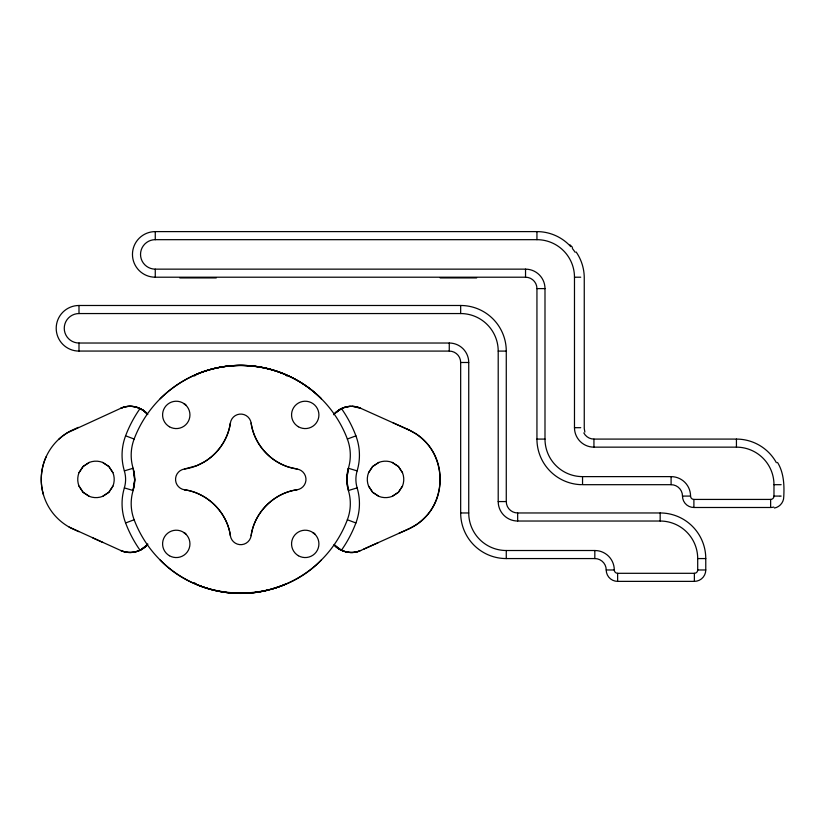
<?xml version="1.0" encoding="UTF-8"?>
<svg xmlns="http://www.w3.org/2000/svg" width="825" height="825" viewBox="0 0 825 825"><rect width="100%" height="100%" fill="white"/><g stroke="black" fill="none" stroke-linecap="round" stroke-linejoin="round"><path stroke-width="1.24" d="M78.994 351.058L449.264 351.089A11.395 11.395 0 0 1 460.67 362.484L460.67 512.964A45.602 45.602 0 0 0 506.272 558.566L594.825 558.566A11.395 11.395 0 0 1 606.22 569.972A11.395 11.395 0 0 0 617.626 581.367L694.372 581.367A11.395 11.395 0 0 0 705.767 569.972L705.767 558.566A45.602 45.602 0 0 0 660.165 512.964L517.667 512.964A11.395 11.395 0 0 1 506.272 501.569L498.207 501.569L498.207 351.089A37.538 37.538 0 0 0 460.67 313.552L460.67 305.487L78.994 305.487A22.801 22.801 0 0 0 56.203 328.288A22.801 22.801 0 0 0 78.994 351.089L78.994 343.025A14.737 14.737 0 0 1 64.257 328.288A14.737 14.737 0 0 1 78.994 313.552L78.994 305.487M506.272 558.566L506.272 550.512A37.538 37.538 0 0 1 468.734 512.964L468.734 362.484A19.46 19.46 0 0 0 449.264 343.025L78.994 343.025M460.67 305.487A45.602 45.602 0 0 1 506.272 351.089L506.272 501.569M506.272 550.512L594.825 550.512A19.46 19.46 0 0 1 614.285 569.972A3.341 3.341 0 0 0 617.626 573.303L694.372 573.303A3.341 3.341 0 0 0 697.702 569.972L697.702 558.566A37.538 37.538 0 0 0 660.165 521.029L660.165 512.964M251.13 423.091C253.677 440.488 265.165 456.225 280.974 463.949A54.718 54.718 0 0 0 288.967 467.146L297.062 469.012C273.859 465.867 254.306 446.253 251.13 423.091A10.488 10.488 0 0 0 230.361 423.091C227.215 446.263 207.611 465.836 184.449 469.012A10.508 10.508 0 0 0 184.449 489.782M230.371 535.693C227.174 512.531 207.622 492.968 184.449 489.772C207.622 492.938 227.205 512.521 230.371 535.693A10.488 10.488 0 0 0 251.13 535.693C254.296 512.521 273.879 492.927 297.062 489.772A10.488 10.488 0 0 0 297.062 469.033M230.361 423.091C228.412 436.043 221.636 448.161 211.654 456.637A54.728 54.728 0 0 1 204.404 461.835L196.567 465.723L184.449 469.012M251.13 535.693C254.327 512.521 273.879 492.968 297.062 489.772M147.149 544.84L140.704 549.883A8.652 3.228 -25.8 0 1 140.044 550.223A123.214 123.214 0 0 1 125.606 522.978L134.135 519.75A45.602 45.602 0 0 1 133.103 490.514L134.733 479.387L133.103 468.27A45.602 45.602 0 0 1 134.135 439.034L125.606 435.806A123.121 123.121 0 0 1 140.054 408.54A8.611 3.279 25.8 0 1 140.735 408.87L142.024 409.623A8.539 2.857 26.3 0 1 142.725 410.015L146.602 413.315M334.455 413.81L340.797 408.901A8.621 3.238 -25.8 0 1 341.468 408.581A123.121 123.121 0 0 1 355.926 435.868L347.356 439.034A45.602 45.602 0 0 1 348.397 468.27L346.768 479.387L348.397 490.514A45.602 45.602 0 0 1 347.366 519.75L355.895 522.978A123.121 123.121 0 0 1 341.437 550.244A8.611 3.31 25.7 0 1 340.735 549.955A8.549 3.187 25.8 0 1 340.075 549.594M125.606 435.806A54.708 54.708 0 0 0 124.358 470.879A29.638 29.638 0 0 1 124.358 487.895L133.103 490.514L134.702 480.738L133.836 471.096M355.895 522.978A54.718 54.718 0 0 0 357.142 487.895A29.638 29.638 0 0 1 357.132 470.879L348.397 468.27L346.789 478.046L347.665 487.688M79.014 472.673L83.078 466.496L89.255 462.433A18.243 18.243 0 0 1 102.682 462.433L108.869 466.496L112.932 472.673A18.243 18.243 0 0 1 112.932 486.111L108.869 492.288L102.682 496.351A18.243 18.243 0 0 1 89.255 496.351L83.078 492.288L79.014 486.111A18.243 18.243 0 0 1 79.014 472.673L83.078 466.496L89.255 462.433M368.569 472.673L372.632 466.496L378.819 462.433A18.243 18.243 0 0 1 392.246 462.433L398.423 466.496L402.487 472.673A18.243 18.243 0 0 1 402.487 486.111L398.423 492.288L392.246 496.351A18.243 18.243 0 0 1 378.819 496.351L372.632 492.288L368.569 486.111A18.243 18.243 0 0 1 368.569 472.673L372.632 466.496L378.819 462.433M78.313 427.35L70.445 430.97A40.291 40.291 0 0 0 68.681 431.949A59.101 59.101 0 0 0 66.959 433.001L62.566 436.043A51.542 51.542 0 0 0 60.493 437.724A53.584 53.584 0 0 0 58.503 439.508A54.945 54.945 0 0 0 46.179 456.679C40.755 468.517 39.755 482.305 43.467 494.794A54.491 54.491 0 0 0 54.687 515.316L56.502 517.275A55.842 55.842 0 0 0 69.125 527.062A53.068 53.068 0 0 0 70.476 527.804A48.768 48.768 0 0 0 71.837 528.495L78.818 531.671M46.19 456.679C40.755 468.517 39.765 482.305 43.467 494.794M112.932 486.111L108.869 492.288L102.682 496.351M402.487 486.111L398.423 492.288L392.246 496.351M147.108 544.892L147.293 544.675A22.801 22.801 0 0 0 147.84 544.036M334.352 413.923L334.28 414.016A22.791 22.791 0 0 0 333.661 414.748M146.953 545.067L146.18 545.872M334.661 413.583L335.682 412.552M334.754 413.49L335.321 412.902M160.143 398.784C173.683 385.471 190.42 375.303 208.684 369.992A113.613 113.613 0 0 1 211.86 369.115C235.342 362.907 260.782 364.516 283.295 373.632A11.395 11.395 0 0 1 286.956 376.004M321.358 560C279.283 604.065 202.218 604.065 160.143 560M58.503 439.508L62.566 436.043A55.069 55.069 0 0 1 64.732 434.476A67.372 67.372 0 0 1 66.959 433.001L120.832 408.272C129.618 404.188 140.828 406.591 147.17 413.923M335.476 412.758C341.942 406.312 352.399 404.456 360.69 408.282L409.334 430.134L415.821 433.816A59.74 59.74 0 0 1 418.11 435.435A57.967 57.967 0 0 1 420.317 437.168A56.131 56.131 0 0 1 422.441 439.003A54.316 54.316 0 0 1 424.463 440.942C449.357 464.454 443.603 509.974 413.49 526.463A44.158 44.158 0 0 1 412.294 527.154A39.6 39.6 0 0 1 411.067 527.804L408.024 529.258M336.311 411.984L343.272 407.787L350.12 406.323M140.704 549.883L140.044 550.223A22.801 22.801 0 0 1 120.78 550.502L69.125 527.062M398.784 533.414L407.798 529.351M334.95 545.552C341.014 552.111 352.223 554.617 360.669 550.512L409.334 528.65L415.821 524.968A60.06 60.06 0 0 0 418.11 523.349A58.07 58.07 0 0 0 420.317 521.617A56.069 56.069 0 0 0 422.441 519.781A54.182 54.182 0 0 0 424.463 517.842C449.388 494.299 443.53 448.841 413.49 432.321A44.241 44.241 0 0 0 412.294 431.63A39.786 39.786 0 0 0 411.067 430.98L408.674 429.825M363.608 549.202L378.262 542.623M286.089 583.533A11.395 11.395 0 0 1 283.295 585.152L278.025 587.122A114.737 114.737 0 0 1 274.869 588.163A114.489 114.489 0 0 1 271.693 589.112L268.486 589.968A113.716 113.716 0 0 1 265.248 590.731C247.706 594.608 229.247 594.237 211.86 589.669A113.633 113.633 0 0 1 208.684 588.792A113.334 113.334 0 0 1 205.528 587.812A112.932 112.932 0 0 1 202.403 586.75A112.448 112.448 0 0 1 199.31 585.595L198.825 585.399M283.295 585.152L271.693 589.112M195.473 374.767C237.239 356.225 289.358 366.145 321.358 398.784A114.108 114.108 0 0 0 283.336 373.642M124.358 470.879L133.093 468.27A38.754 38.754 0 0 1 133.103 490.514M357.132 487.895L348.439 490.504A38.765 38.765 0 0 1 348.397 468.27M358.782 551.265C350.553 554.359 340.323 551.502 334.702 545.294M268.486 589.968C245.283 595.825 220.265 594.103 198.093 585.111M774.428 508.025C779.697 507.148 783.843 502.157 783.75 496.815C784.41 485.152 783.843 472.684 777.542 462.443M581.512 484.677A45.602 45.602 0 0 1 536.941 439.086L536.941 288.606A11.395 11.395 0 0 0 525.535 277.21L155.265 277.21A22.801 22.801 0 0 1 132.464 254.409A22.801 22.801 0 0 1 155.265 231.608L536.941 231.608A45.602 45.602 0 0 1 569.178 244.963L570.807 246.675M155.265 239.673L536.941 239.673A37.538 37.538 0 0 1 574.478 277.21L574.478 427.69A19.46 19.46 0 0 0 593.938 447.15L736.436 447.15A37.538 37.538 0 0 1 773.974 484.688L773.974 496.083A3.341 3.341 0 0 1 770.632 499.424L693.897 499.424A3.341 3.341 0 0 1 690.556 496.083A19.46 19.46 0 0 0 671.096 476.623L582.543 476.623A37.538 37.538 0 0 1 544.995 439.086L544.995 288.606A19.46 19.46 0 0 0 525.535 269.146L155.265 269.146A14.737 14.737 0 0 1 140.528 254.409A14.737 14.737 0 0 1 155.265 239.673L155.265 231.608M574.478 277.21L580.738 277.21M179.798 277.932L216.263 277.932M440.179 277.932L476.633 277.932M536.941 288.606L544.995 288.606M78.994 313.552L460.67 313.552M498.207 351.089L506.272 351.089M460.67 362.484L468.734 362.484M574.478 427.69L580.738 427.69M536.941 439.086L544.995 439.086M583.811 432.919A11.395 11.395 0 0 0 593.938 439.086L736.436 439.086A45.602 45.602 0 0 1 776.397 462.722M773.778 507.045A11.395 11.395 0 0 1 770.632 507.488L693.897 507.488A11.395 11.395 0 0 1 682.492 496.083A11.395 11.395 0 0 0 671.096 484.688L582.543 484.688L582.543 476.623M773.974 484.688L781.141 484.688M682.492 496.083L690.556 496.083M773.974 496.083L779.677 496.083M780.233 496.083L781.141 496.083M460.67 512.964L468.734 512.964M498.207 501.569A19.46 19.46 0 0 0 517.667 521.029L660.165 521.029M697.702 558.566L705.767 558.566M606.22 569.972L614.285 569.972M697.702 569.972L705.767 569.972M352.399 406.312L360.711 408.293A22.822 22.822 0 0 0 342.653 408.035L340.797 408.901A8.549 3.135 -25.8 0 0 340.158 409.262M283.295 373.632L278.025 371.662A114.706 114.706 0 0 0 274.869 370.621A114.438 114.438 0 0 0 271.693 369.672A114.108 114.108 0 0 0 268.486 368.816A113.757 113.757 0 0 0 265.248 368.053C246.623 363.949 226.978 364.619 208.684 369.992A113.355 113.355 0 0 0 205.528 370.972A112.922 112.922 0 0 0 202.403 372.034A112.417 112.417 0 0 0 199.31 373.189L198.196 373.632A11.395 11.395 0 0 0 194.545 376.004M198.619 585.317L198.196 585.152A11.395 11.395 0 0 1 194.535 582.77M92.771 537.931L102.908 542.479M392.937 422.74L408.457 429.722M392.246 462.433L398.423 466.496L402.487 472.673M378.819 496.351L372.632 492.288L368.569 486.111M102.682 462.433L108.869 466.496L112.932 472.673M89.255 496.351L83.078 492.288L79.014 486.111M407.581 429.33L409.334 430.134M140.054 408.55L140.714 408.88M334.847 545.449L334.104 544.634L341.437 550.244A22.801 22.801 0 0 0 360.669 550.512M142.663 410.025L142.024 409.623A8.518 3.022 26 0 0 141.415 409.21A8.549 3.238 25.7 0 0 140.786 408.808M570.054 244.87L572.519 247.407M146.51 413.201L147.314 414.078A22.801 22.801 0 0 1 147.593 414.408M146.644 413.346L147.706 414.542C141.426 406.766 129.865 404.075 120.811 408.282A22.801 22.801 0 0 1 138.868 408.014M576.17 252.007C581.408 259.566 584.265 268.744 584.255 277.932L584.255 428.412L584.853 432.083M449.264 351.058L449.264 343.025M770.632 499.424L770.632 507.488M736.436 439.086L736.436 447.15M694.372 573.303L694.372 581.367M693.897 499.424L693.897 507.488M671.096 476.623L671.096 484.657M617.626 573.303L617.626 581.367M594.825 550.512L594.825 558.566M593.938 439.086L593.938 447.15M536.941 231.608L536.941 239.673M525.535 269.146L525.535 277.21M517.667 512.964L517.667 521.029M155.265 269.146L155.265 277.21M347.366 519.75A113.994 113.994 0 0 1 134.135 519.75M134.135 439.034A113.994 113.994 0 0 1 347.366 439.034M334.589 545.366A9.199 0.639 39 0 1 334.383 545.119M334.826 545.717A9.199 0.969 36.2 0 1 334.558 545.418M335.466 546.325A9.147 1.268 34 0 1 335.084 545.944M336.053 546.862A9.065 1.598 31.9 0 1 335.6 546.439M336.703 547.387A8.962 1.908 30.2 0 1 336.188 546.944M337.415 547.903A8.693 2.475 27.5 0 0 338.023 548.357A8.601 2.712 26.7 0 0 338.683 548.8A8.528 2.918 26.1 0 0 339.343 549.223M337.26 547.872A8.817 2.248 28.5 0 1 336.693 547.408M340.075 549.594A8.508 3.042 25.9 0 1 339.405 549.202M339.632 409.705A8.528 2.857 -26.3 0 1 340.261 409.334M336.012 412.448A9.199 0.753 -38 0 1 336.394 412.098M337.538 411.242A8.848 1.928 -30 0 1 338.064 410.84M337.765 410.891A8.724 2.31 -28.2 0 1 338.343 410.468M337.054 411.603A8.993 1.64 -31.7 0 1 337.549 411.201M339.601 409.695A8.559 2.712 -26.7 0 0 338.993 410.077A8.632 2.454 -27.6 0 0 338.487 410.489M336.218 412.252A9.178 1.042 -35.6 0 1 336.641 411.881M336.837 411.84A9.106 1.289 -33.9 0 1 337.291 411.458M147.067 413.552A9.209 0.67 38.7 0 1 147.232 413.768M146.448 412.943A9.209 0.928 36.5 0 1 146.757 413.263M146.169 412.552A9.168 1.299 33.8 0 1 146.541 412.933M145.561 411.984A9.075 1.65 31.7 0 1 146.015 412.407M145.241 411.83A8.962 1.898 30.3 0 0 144.726 411.397A8.828 2.238 28.6 0 0 144.2 410.922M144.004 410.881A8.714 2.434 27.7 0 0 143.406 410.448A8.611 2.764 26.6 0 0 142.88 409.973M140.673 549.842A8.549 3.073 -25.9 0 0 141.312 549.491A8.518 2.908 -26.2 0 0 141.931 549.099A8.539 2.723 -26.7 0 0 142.529 548.708M145.355 546.428A9.199 0.732 -38.2 0 1 144.973 546.779M144.107 547.511A8.828 1.97 -29.8 0 1 143.571 547.924M143.632 547.903A8.714 2.248 -28.4 0 1 143.065 548.305M144.014 547.563A8.962 1.66 -31.5 0 0 144.519 547.161A9.075 1.351 -33.5 0 0 144.911 546.831M143.086 548.295A8.611 2.496 -27.4 0 1 142.488 548.708M145.076 546.635A9.158 1.011 -35.9 0 1 144.653 547.006M125.606 522.978A54.739 54.739 0 0 1 124.358 487.905M355.884 435.806A54.708 54.708 0 0 1 357.132 470.879M572.344 248.469A45.602 45.602 0 0 1 575.107 252.254M147.551 544.387C141.281 552.059 129.783 554.689 120.801 550.502C129.793 554.668 141.261 552.049 147.551 544.387M185.027 404.405L184.016 403.631L185.934 405.23L185.027 404.405M314.005 533.373L312.984 532.61L314.913 534.208L314.005 533.373M185.027 533.373L184.016 532.61L185.934 534.208L185.027 533.373M298.392 555.73A13.685 13.685 0 0 0 318.914 543.881A13.685 13.685 0 0 0 298.392 532.032A13.685 13.685 0 0 0 298.392 555.73M298.392 426.752A13.685 13.685 0 0 0 318.914 414.903A13.685 13.685 0 0 0 298.392 403.054A13.685 13.685 0 0 0 298.392 426.752M169.424 426.752A13.685 13.685 0 0 0 189.946 414.903A13.685 13.685 0 0 0 169.424 403.054A13.685 13.685 0 0 0 169.424 426.752M169.424 555.73A13.685 13.685 0 0 0 189.946 543.881A13.685 13.685 0 0 0 169.424 532.032A13.685 13.685 0 0 0 169.424 555.73"/></g></svg>
